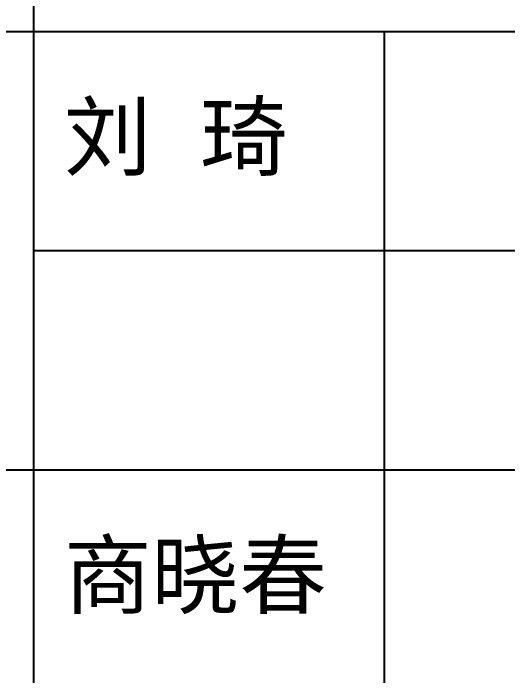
# Model space of a CAD drawing. Extents: x 498328 to 716449, y -893371 to -467753.
# Drawn here: x 606458 to 608150, y -808086 to -805819 of the extents above; entities that cross this region are included whole.
import ezdxf

# ---------------------------------------------------------------- set-up
doc = ezdxf.new("R2010")
doc.units = 0
doc.header["$LTSCALE"] = 1000
doc.layers.get('0').update_dxf_attribs({"linetype": 'CONTINUOUS'})
doc.layers.add('TK-PUBLIC', color=7, linetype='CONTINUOUS')
doc.layers.add('通用-图框C-SHET', color=141, linetype='CONTINUOUS')
doc.styles.add('标识1', font='times.ttf')

# ---------------------------------------------------------------- blocks, each defined once
blk = doc.blocks.new('图框1')
at = {"layer": '通用-图框C-SHET'}
for p, q in [((704539.4, -229106), (709539.4, -229106)), ((707539.4, -229106), (707539.4, -235106)), ((706339.4, -229856), (709539.4, -229856)), ((704539.4, -230606), (709539.4, -230606))]:
    blk.add_line(p, q, dxfattribs=at)
at = {"layer": 'TK-PUBLIC', "color": 1, "style": '标识1'}
for s, p in [('刘  琦', (706443.2, -229575.9)), ('商晓春', (706443.2, -231075.9))]:
    blk.add_text(s, height=220, dxfattribs=at).set_placement(p)

msp = doc.modelspace()

# ---------------------------------------------------------------- linework, layer by layer
at = {"layer": '通用-图框C-SHET'}
msp.add_line((606527.4, -801382.5), (606527.4, -811882.5), dxfattribs=at)

# ---------------------------------------------------------------- block references
at = {"color": 1, "lineweight": 13}
msp.add_blockref('图框1', (-99812.1, -576774.9), dxfattribs=at)

doc.saveas('drawing.dxf')
